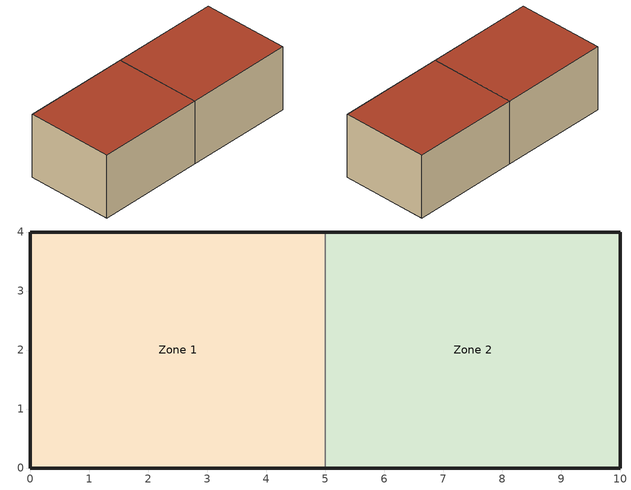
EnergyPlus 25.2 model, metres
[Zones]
Zone 1
 floor adiabatic (Construction 1): 0,0 0,4 5,4 5,0 z0
 wall outside (Construction 1): 5,4 0,4 0,0 5,0 z0:3
 wall to Zone 2 (Construction 1): 5,0 5,4 z0:3
 roof outside (Construction 1): 5,0 5,4 0,4 0,0 z3
Zone 2
 floor adiabatic (Construction 1): 5,0 5,4 10,4 10,0 z0
 wall outside (Construction 1): 5,0 10,0 10,4 5,4 z0:3
 roof outside (Construction 1): 10,0 10,4 5,4 5,0 z3
[Building]
Synthetic two-zone design-day lighting comparison
[Site:Location]
Site 1: Latitude {deg}=22.3; Longitude {deg}=114.2; Time Zone {hr}=8; Elevation {m}=0
[SizingPeriod:DesignDay] Day of Month=21; Dry-Bulb Temperature Range Modifier Type=DefaultMultipliers; Humidity Condition Type=WetBulb; Barometric Pressure {Pa}=101325; Wind Speed {m/s}=3; Wind Direction {deg}=0; Rain Indicator=No; Snow Indicator=No; Daylight Saving Time Indicator=No; Solar Model Indicator=ASHRAEClearSky; Sky Clearness=1; Begin Environment Reset Mode=FullResetAtBeginEnvironment
Name | Month | Day Type | Maximum Dry-Bulb Temperature {C} | Daily Dry-Bulb Temperature Range {deltaC} | Wetbulb or DewPoint at Maximum Dry-Bulb {C}
Synthetic summer | 7 | SummerDesignDay | 35 | 8 | 24
Synthetic winter | 1 | WinterDesignDay | 10 | 5 | 5
[Material]
Synthetic thermal mass: Roughness=Smooth; Thickness {m}=0.1; Conductivity {W/m-K}=0.5; Density {kg/m3}=800; Specific Heat {J/kg-K}=1000; Thermal Absorptance=0.9; Solar Absorptance=0.7; Visible Absorptance=0.7
[Material:NoMass]
Synthetic uniform insulation: Roughness=MediumRough; Thermal Resistance {m2-K/W}=2; Thermal Absorptance=0.9; Solar Absorptance=0.7; Visible Absorptance=0.7
[Construction]
Construction 1: Synthetic thermal mass, Synthetic uniform insulation
[Zone] Multiplier=1; Part of Total Floor Area=Yes
Zone 1; Zone 2
[Space]
Name | Zone
Zone 1 space | Zone 1
Zone 2 space | Zone 2
[Lights] Schedule=Schedule Constant 1; Design Level Calculation Method=Watts/Area; Watts per Floor Area {W/m2}=12; Fraction Replaceable=1
Name | Zone or ZoneList or Space or SpaceList
Lights 1 | Zone 1 space
Lights 2 | Zone 2 space
[ZoneControl:Thermostat] Temperature Difference Between Cutout And Setpoint {deltaC}=0
Name | Zone or ZoneList | Control Type Schedule | Control 1
Zone 1 Thermostat | Zone 1 | Zone 1 Thermostat Schedule | Thermostat Setpoint Dual Setpoint 1
Zone 2 Thermostat | Zone 2 | Zone 2 Thermostat Schedule | Thermostat Setpoint Dual Setpoint 2
[ThermostatSetpoint:DualSetpoint] Heating Setpoint Temperature Schedule=Schedule Constant 2; Cooling Setpoint Temperature Schedule=Schedule Constant 3
Thermostat Setpoint Dual Setpoint 1; Thermostat Setpoint Dual Setpoint 2
[Sizing:Zone] Zone Cooling Design Supply Air Temperature Input Method=SupplyAirTemperature; Zone Cooling Design Supply Air Temperature {C}=14; Zone Cooling Design Supply Air Temperature Difference {deltaC}=11.11; Zone Heating Design Supply Air Temperature Input Method=SupplyAirTemperature; Zone Heating Design Supply Air Temperature {C}=40; Zone Heating Design Supply Air Temperature Difference {deltaC}=11.11; Zone Cooling Design Supply Air Humidity Ratio {kgWater/kgDryAir}=0.0085; Zone Heating Design Supply Air Humidity Ratio {kgWater/kgDryAir}=0.008; Cooling Design Air Flow Method=DesignDay; Cooling Design Air Flow Rate {m3/s}=0; Cooling Minimum Air Flow per Zone Floor Area {m3/s-m2}=0.000762; Cooling Minimum Air Flow {m3/s}=0; Cooling Minimum Air Flow Fraction=0; Heating Design Air Flow Method=DesignDay; Heating Design Air Flow Rate {m3/s}=0; Heating Maximum Air Flow per Zone Floor Area {m3/s-m2}=0.002032; Heating Maximum Air Flow {m3/s}=0.141576; Heating Maximum Air Flow Fraction=0.3; Account for Dedicated Outdoor Air System=No; Zone Load Sizing Method=Sensible Load Only No Latent Load; Zone Latent Cooling Design Supply Air Humidity Ratio Input Method=HumidityRatioDifference; Zone Cooling Design Supply Air Humidity Ratio Difference {kgWater/kgDryAir}=0.005; Zone Latent Heating Design Supply Air Humidity Ratio Input Method=HumidityRatioDifference; Zone Humidification Design Supply Air Humidity Ratio Difference {kgWater/kgDryAir}=0.005; Type of Space Sum to Use=Coincident; Heating Coil Sizing Method=None; Maximum Heating Capacity To Cooling Load Sizing Ratio {W/W}=1
Name | Design Specification Outdoor Air Object
Zone 1 | Zone 1 Zero air DSOA
Zone 2 | Zone 2 Zero air DSOA
[DesignSpecification:OutdoorAir] Outdoor Air Method=Sum; Outdoor Air Flow per Person {m3/s-person}=0; Outdoor Air Flow per Zone Floor Area {m3/s-m2}=0; Outdoor Air Flow per Zone {m3/s}=0; Outdoor Air Flow Air Changes per Hour {1/hr}=0
Zone 1 Zero air DSOA; Zone 2 Zero air DSOA
[Schedule:Constant]
Name | Hourly Value
Schedule Constant 1 | 1
Schedule Constant 2 | 20
Schedule Constant 3 | 24
[Schedule:Compact]
Zone 1 Thermostat Schedule; Zone 2 Thermostat Schedule: Through: 12/31, For: AllDays, Until: 24:00, 4
